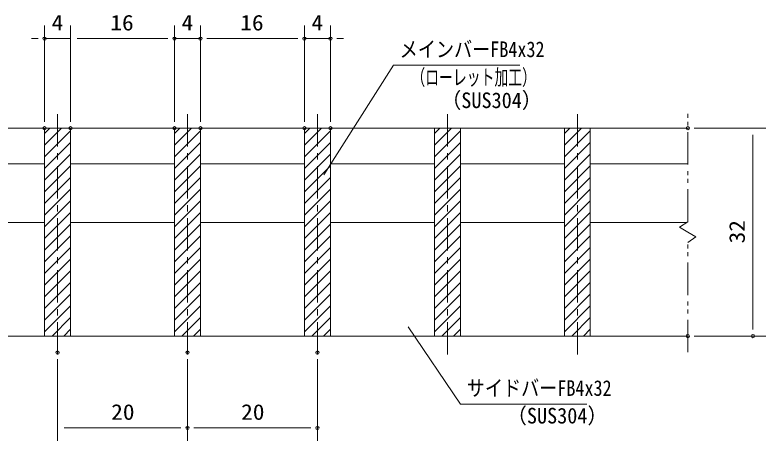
# Model space of a CAD drawing. Units: millimetres, scale not verified, with parts at other scales. Extents: x -1050 to 1050, y -742 to 742.
# Drawn here: x -628 to -50, y -475 to -147 of the extents above; entities that cross this region are included whole.
import ezdxf
from ezdxf.enums import TextEntityAlignment as Align

# ---------------------------------------------------------------- set-up
doc = ezdxf.new("R2010")
doc.units = ezdxf.units.MM
doc.header["$LTSCALE"] = 5
doc.header["$PDMODE"] = 32
doc.header["$PDSIZE"] = 2.5
doc.linetypes.add('CHAIN1', pattern=[8, 5, -1, 1, -1])
doc.linetypes.add('DOUBLE_CHAIN1', pattern=[8.8, 5, -1, 0.6, -0.6, 0.6, -1])
for name, color, linetype, lineweight in [('0-1_寸法注釈', 2, 'Continuous', 9), ('0-2_想像線', 134, 'DOUBLE_CHAIN1', 9), ('0-3_ハッチング', 4, 'Continuous', 9), ('0-5_DEFPOINTS', 134, 'Continuous', 9), ('0-7_蓋', 5, 'Continuous', 9), ('0-A_中心線', 6, 'CHAIN1', 9)]:
    doc.layers.add(name, color=color, linetype=linetype, lineweight=lineweight)
doc.styles.add('ＭＳ ゴシック', font='')
doc.styles.get('ＭＳ ゴシック').set_extended_font_data('MS Gothic')

msp = doc.modelspace()

# ---------------------------------------------------------------- linework, layer by layer
at = {"layer": '0-1_寸法注釈'}
for p, q in [((-605.45, -228.808), (-605.45, -154.9)), ((-585.45, -228.808), (-585.45, -154.9)), ((-585.45, -228.808), (-585.45, -154.9)), ((-505.45, -228.808), (-505.45, -154.9)), ((-505.45, -228.808), (-505.45, -154.9)), ((-485.45, -228.808), (-485.45, -154.9)), ((-485.45, -228.808), (-485.45, -154.9)), ((-405.45, -228.808), (-405.45, -154.9)), ((-405.45, -228.808), (-405.45, -154.9)), ((-385.45, -228.808), (-385.45, -154.9)), ((-610.45, -164.9), (-615.45, -164.9)), ((-585.45, -164.9), (-605.45, -164.9)), ((-580.45, -164.9), (-510.45, -164.9)), ((-580.45, -164.9), (-575.45, -164.9)), ((-510.45, -164.9), (-515.45, -164.9)), ((-505.45, -164.9), (-485.45, -164.9)), ((-480.45, -164.9), (-475.45, -164.9)), ((-480.45, -164.9), (-410.45, -164.9)), ((-410.45, -164.9), (-415.45, -164.9)), ((-405.45, -164.9), (-385.45, -164.9)), ((-380.45, -164.9), (-375.45, -164.9)), ((-105.45, -233.808), (-50.285, -233.808)), ((-60.285, -238.808), (-60.285, -388.808)), ((-105.45, -393.808), (-50.285, -393.808)), ((-595.45, -411.51), (-595.45, -474.529)), ((-495.45, -411.51), (-495.45, -474.529)), ((-495.45, -411.51), (-495.45, -474.529)), ((-395.45, -411.51), (-395.45, -474.529)), ((-590.45, -464.529), (-500.45, -464.529)), ((-490.45, -464.529), (-400.45, -464.529))]:
    msp.add_line(p, q, dxfattribs=at)
for points in [[(-239.764, -185.417), (-336.954, -185.417), (-390.465, -269.666)], [(-188.143, -446.117), (-285.333, -446.117), (-325.643, -386.797)]]:
    msp.add_lwpolyline(points, dxfattribs=at)
at = {"layer": '0-2_想像線'}
for p, q in [((-110.45, -305.859), (-110.45, -221.308)), ((-104.157, -317.545), (-110.45, -313.808)), ((-110.45, -321.757), (-104.157, -317.545)), ((-110.45, -406.308), (-110.45, -321.757))]:
    msp.add_line(p, q, dxfattribs=at)
msp.add_lwpolyline([(-110.45, -305.859), (-116.743, -310.072), (-110.45, -313.808)], dxfattribs=at)
at = {"layer": '0-3_ハッチング'}
for p, q in [((-605.45, -237.907), (-601.352, -233.808)), ((-605.45, -246.887), (-592.372, -233.808)), ((-605.45, -255.867), (-585.45, -235.867)), ((-505.45, -237.907), (-501.352, -233.808)), ((-505.45, -246.887), (-492.372, -233.808)), ((-505.45, -255.867), (-485.45, -235.867)), ((-405.45, -237.907), (-401.352, -233.808)), ((-405.45, -246.887), (-392.372, -233.808)), ((-405.45, -255.867), (-385.45, -235.867)), ((-305.45, -237.907), (-301.352, -233.808)), ((-305.45, -246.887), (-292.372, -233.808)), ((-305.45, -255.867), (-285.45, -235.867)), ((-205.45, -237.907), (-201.352, -233.808)), ((-205.45, -246.887), (-192.372, -233.808)), ((-205.45, -255.867), (-185.45, -235.867)), ((-605.45, -264.847), (-585.45, -244.847)), ((-505.45, -264.847), (-485.45, -244.847)), ((-405.45, -264.847), (-385.45, -244.847)), ((-305.45, -264.847), (-285.45, -244.847)), ((-205.45, -264.847), (-185.45, -244.847)), ((-605.45, -273.828), (-585.45, -253.828)), ((-505.45, -273.828), (-485.45, -253.828)), ((-405.45, -273.828), (-385.45, -253.828)), ((-305.45, -273.828), (-285.45, -253.828)), ((-205.45, -273.828), (-185.45, -253.828)), ((-605.45, -282.808), (-585.45, -262.808)), ((-505.45, -282.808), (-485.45, -262.808)), ((-405.45, -282.808), (-385.45, -262.808)), ((-305.45, -282.808), (-285.45, -262.808)), ((-205.45, -282.808), (-185.45, -262.808)), ((-605.45, -291.788), (-585.45, -271.788)), ((-505.45, -291.788), (-485.45, -271.788)), ((-405.45, -291.788), (-385.45, -271.788)), ((-305.45, -291.788), (-285.45, -271.788)), ((-205.45, -291.788), (-185.45, -271.788)), ((-605.45, -300.768), (-585.45, -280.768)), ((-505.45, -300.768), (-485.45, -280.768)), ((-405.45, -300.768), (-385.45, -280.768)), ((-305.45, -300.768), (-285.45, -280.768)), ((-205.45, -300.768), (-185.45, -280.768)), ((-605.45, -309.749), (-585.45, -289.749)), ((-505.45, -309.749), (-485.45, -289.749)), ((-405.45, -309.749), (-385.45, -289.749)), ((-305.45, -309.749), (-285.45, -289.749)), ((-205.45, -309.749), (-185.45, -289.749)), ((-605.45, -318.729), (-585.45, -298.729)), ((-505.45, -318.729), (-485.45, -298.729)), ((-405.45, -318.729), (-385.45, -298.729)), ((-305.45, -318.729), (-285.45, -298.729)), ((-205.45, -318.729), (-185.45, -298.729)), ((-605.45, -327.709), (-585.45, -307.709)), ((-505.45, -327.709), (-485.45, -307.709)), ((-405.45, -327.709), (-385.45, -307.709)), ((-305.45, -327.709), (-285.45, -307.709)), ((-205.45, -327.709), (-185.45, -307.709)), ((-605.45, -336.689), (-585.45, -316.689)), ((-505.45, -336.689), (-485.45, -316.689)), ((-405.45, -336.689), (-385.45, -316.689)), ((-305.45, -336.689), (-285.45, -316.689)), ((-205.45, -336.689), (-185.45, -316.689)), ((-605.45, -345.67), (-585.45, -325.67)), ((-505.45, -345.67), (-485.45, -325.67)), ((-405.45, -345.67), (-385.45, -325.67)), ((-305.45, -345.67), (-285.45, -325.67)), ((-205.45, -345.67), (-185.45, -325.67)), ((-605.45, -354.65), (-585.45, -334.65)), ((-505.45, -354.65), (-485.45, -334.65)), ((-405.45, -354.65), (-385.45, -334.65)), ((-305.45, -354.65), (-285.45, -334.65)), ((-205.45, -354.65), (-185.45, -334.65)), ((-605.45, -363.63), (-585.45, -343.63)), ((-505.45, -363.63), (-485.45, -343.63)), ((-405.45, -363.63), (-385.45, -343.63)), ((-305.45, -363.63), (-285.45, -343.63)), ((-205.45, -363.63), (-185.45, -343.63)), ((-605.45, -372.61), (-585.45, -352.61)), ((-505.45, -372.61), (-485.45, -352.61)), ((-405.45, -372.61), (-385.45, -352.61)), ((-305.45, -372.61), (-285.45, -352.61)), ((-205.45, -372.61), (-185.45, -352.61)), ((-605.45, -381.591), (-585.45, -361.591)), ((-505.45, -381.591), (-485.45, -361.591)), ((-405.45, -381.591), (-385.45, -361.591)), ((-305.45, -381.591), (-285.45, -361.591)), ((-205.45, -381.591), (-185.45, -361.591)), ((-605.45, -390.571), (-585.45, -370.571)), ((-505.45, -390.571), (-485.45, -370.571)), ((-405.45, -390.571), (-385.45, -370.571)), ((-305.45, -390.571), (-285.45, -370.571)), ((-205.45, -390.571), (-185.45, -370.571)), ((-599.707, -393.808), (-585.45, -379.551)), ((-499.707, -393.808), (-485.45, -379.551)), ((-399.707, -393.808), (-385.45, -379.551)), ((-299.707, -393.808), (-285.45, -379.551)), ((-199.707, -393.808), (-185.45, -379.551)), ((-590.727, -393.808), (-585.45, -388.531)), ((-490.727, -393.808), (-485.45, -388.531)), ((-390.727, -393.808), (-385.45, -388.531)), ((-290.727, -393.808), (-285.45, -388.531)), ((-190.727, -393.808), (-185.45, -388.531))]:
    msp.add_line(p, q, dxfattribs=at)
for points in [[(-585.45, -233.808), (-605.45, -233.808), (-605.45, -393.808), (-585.45, -393.808)], [(-485.45, -233.808), (-505.45, -233.808), (-505.45, -393.808), (-485.45, -393.808)], [(-385.45, -233.808), (-405.45, -233.808), (-405.45, -393.808), (-385.45, -393.808)], [(-285.45, -233.808), (-305.45, -233.808), (-305.45, -393.808), (-285.45, -393.808)], [(-185.45, -233.808), (-205.45, -233.808), (-205.45, -393.808), (-185.45, -393.808)]]:
    msp.add_lwpolyline(points, close=True, dxfattribs=at)
at = {"layer": '0-5_DEFPOINTS'}
for p in [(-605.45, -164.9), (-505.45, -164.9), (-485.45, -164.9), (-405.45, -164.9), (-385.45, -164.9), (-605.45, -233.808), (-585.45, -233.808), (-505.45, -233.808), (-485.45, -233.808), (-405.45, -233.808), (-385.45, -233.808), (-110.45, -233.808), (-110.45, -393.808), (-60.285, -393.808), (-595.45, -406.51), (-495.45, -406.51), (-395.45, -406.51), (-495.45, -464.529), (-395.45, -464.529)]:
    msp.add_point(p, dxfattribs=at)
at = {"layer": '0-7_蓋'}
for p, q in [((-880.45, -233.808), (-110.45, -233.808)), ((-605.45, -233.808), (-585.45, -233.808)), ((-605.45, -233.808), (-605.45, -393.808)), ((-585.45, -393.808), (-585.45, -233.808)), ((-505.45, -233.808), (-485.45, -233.808)), ((-505.45, -233.808), (-505.45, -393.808)), ((-485.45, -393.808), (-485.45, -233.808)), ((-405.45, -233.808), (-385.45, -233.808)), ((-405.45, -233.808), (-405.45, -393.808)), ((-385.45, -393.808), (-385.45, -233.808)), ((-305.45, -233.808), (-285.45, -233.808)), ((-305.45, -233.808), (-305.45, -393.808)), ((-285.45, -393.808), (-285.45, -233.808)), ((-205.45, -233.808), (-185.45, -233.808)), ((-205.45, -233.808), (-205.45, -393.808)), ((-185.45, -393.808), (-185.45, -233.808)), ((-685.45, -261.308), (-605.45, -261.308)), ((-585.45, -261.308), (-505.45, -261.308)), ((-485.45, -261.308), (-405.45, -261.308)), ((-385.45, -261.308), (-305.45, -261.308)), ((-285.45, -261.308), (-205.45, -261.308)), ((-185.45, -261.308), (-110.45, -261.308)), ((-685.45, -306.308), (-605.45, -306.308)), ((-585.45, -306.308), (-505.45, -306.308)), ((-485.45, -306.308), (-405.45, -306.308)), ((-385.45, -306.308), (-305.45, -306.308)), ((-285.45, -306.308), (-205.45, -306.308)), ((-185.45, -306.308), (-111.121, -306.308)), ((-880.45, -393.808), (-110.45, -393.808)), ((-605.45, -393.808), (-585.45, -393.808)), ((-505.45, -393.808), (-485.45, -393.808)), ((-405.45, -393.808), (-385.45, -393.808)), ((-305.45, -393.808), (-285.45, -393.808)), ((-205.45, -393.808), (-185.45, -393.808))]:
    msp.add_line(p, q, dxfattribs=at)
at = {"layer": '0-A_中心線'}
for p, q in [((-595.45, -408.035), (-595.45, -221.106)), ((-495.45, -408.035), (-495.45, -221.106)), ((-395.45, -408.035), (-395.45, -221.106)), ((-295.45, -408.035), (-295.45, -221.106)), ((-195.45, -408.035), (-195.45, -221.106))]:
    msp.add_line(p, q, dxfattribs=at)

# ---------------------------------------------------------------- texts
at = {"layer": '0-1_寸法注釈', "color": 7, "style": 'ＭＳ ゴシック'}
for s, height, width, p in [('4', 12.02, 1.1, (-600.035, -162.213)), ('16', 12.02, 1.1, (-554.838, -162.213)), ('4', 12.02, 1.1, (-500.035, -162.213)), ('16', 12.02, 1.1, (-454.838, -162.213)), ('4', 12.02, 1.1, (-400.035, -162.213)), ('メインバーFB4x32', 12.03, 0.85, (-332.177, -182.73)), ('（ローレット加工）', 12.02, 0.65, (-323.177, -204.285)), ('（SUS304）', 12.02, 0.95, (-300.33, -221.949)), ('サイドバーFB4x32', 12.03, 0.85, (-280.556, -443.43)), ('20', 12.02, 1.1, (-554.183, -461.842)), ('20', 12.02, 1.1, (-454.183, -461.842)), ('（SUS304）', 12.02, 0.95, (-249.847, -464.674))]:
    msp.add_text(s, height=height, dxfattribs=dict(at, width=width)).set_placement(p, align=Align.BOTTOM_LEFT)
at = {"layer": '0-1_寸法注釈', "color": 7, "style": 'ＭＳ ゴシック', "width": 1.1}
msp.add_text('32', height=12.02, rotation=90, dxfattribs=at).set_placement((-62.972, -322.542), align=Align.BOTTOM_LEFT)

doc.saveas('drawing.dxf')
